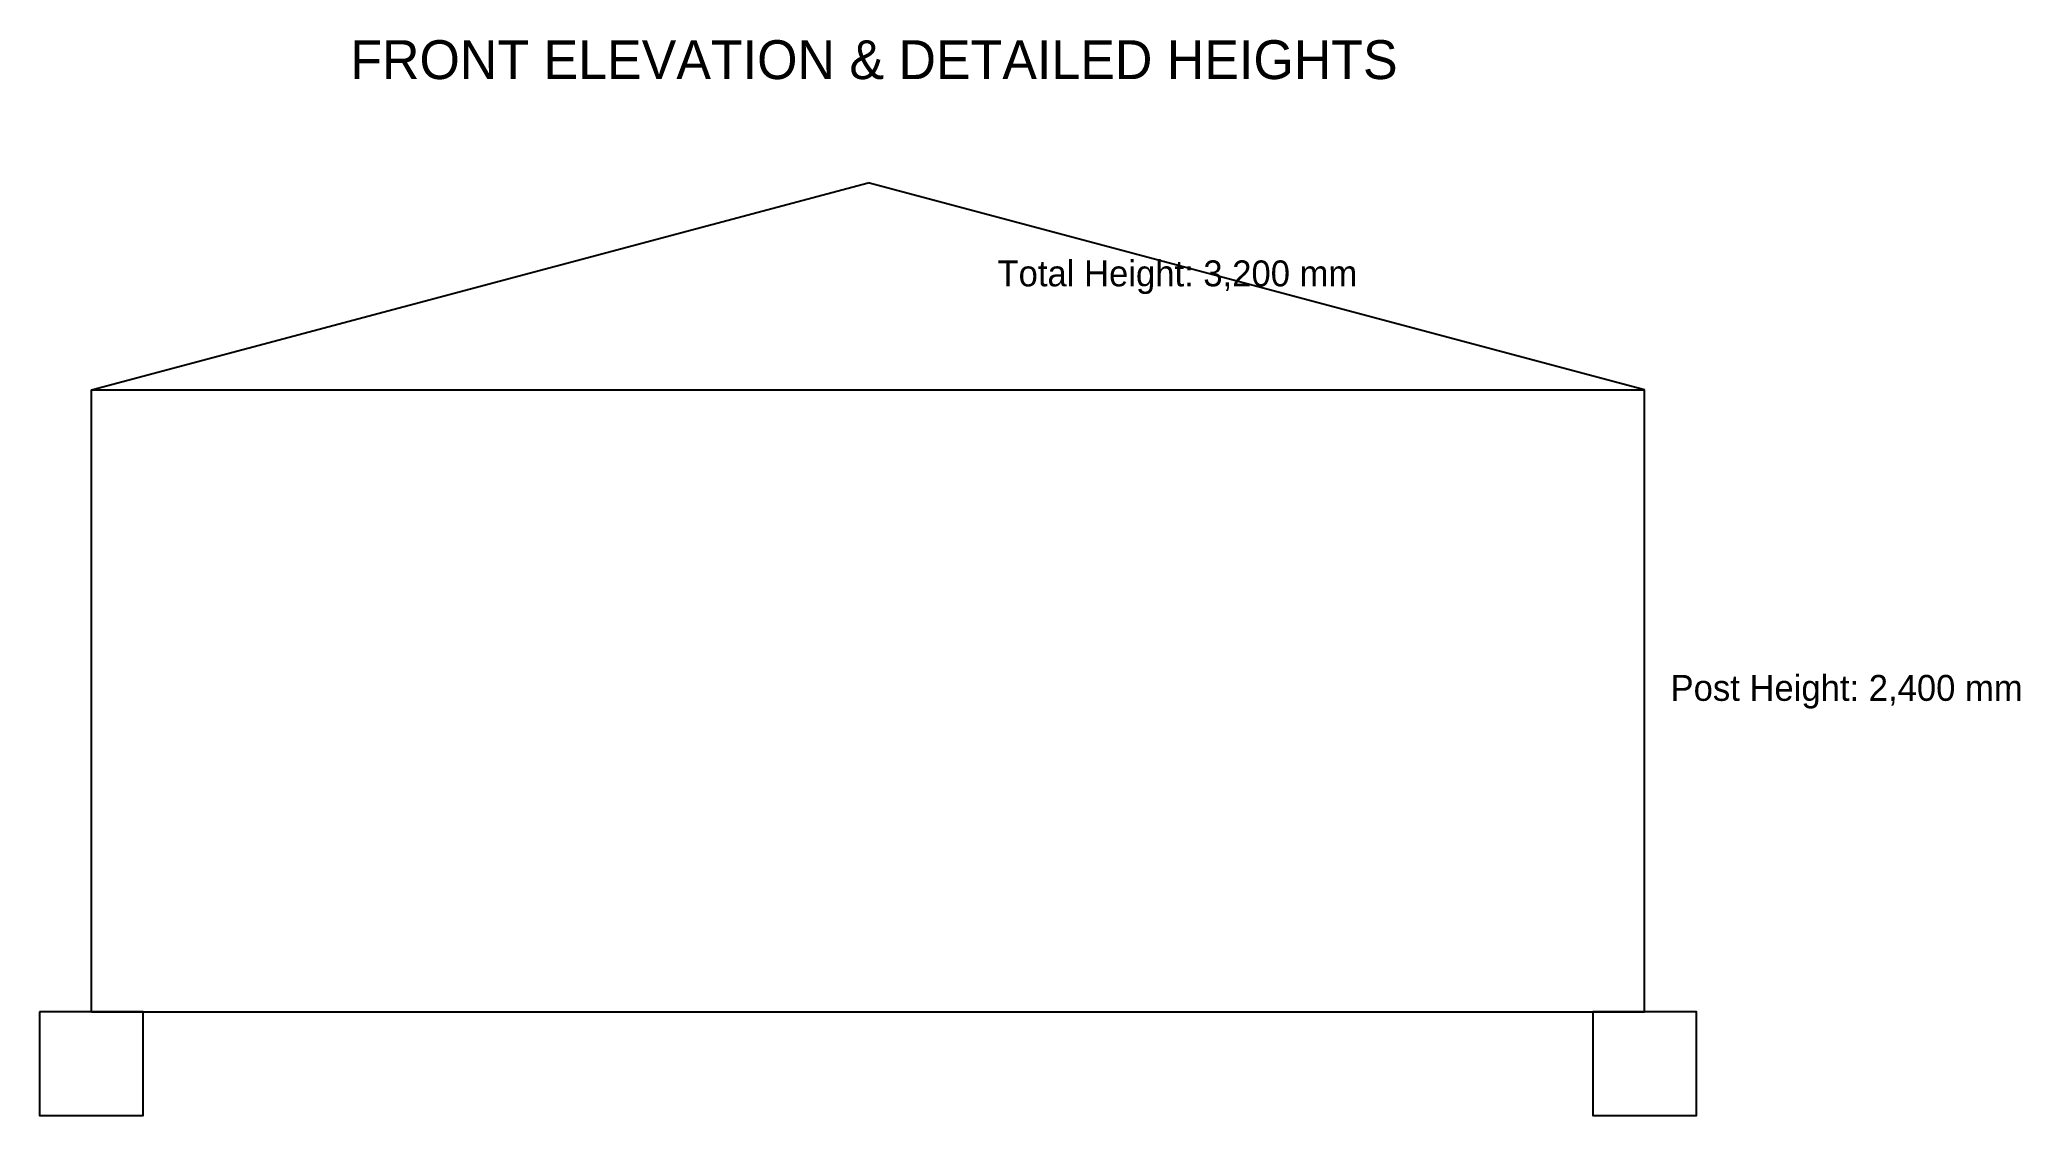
# Model space of a CAD drawing. Header units: metres. Extents: x -3200 to 4451, y -400 to 3752.
import ezdxf

# ---------------------------------------------------------------- set-up
doc = ezdxf.new("R2010")
doc.units = ezdxf.units.M

msp = doc.modelspace()

# ---------------------------------------------------------------- linework, layer by layer
at = {"color": 3}
for p in [(-3000, 2400), (3000, 2400)]:
    msp.add_line(p, (0, 3200), dxfattribs=at)
at = {"color": 1}
msp.add_line((-3000, 2400), (3000, 2400), dxfattribs=at)
at = {"color": 7}
msp.add_line((-3000, 0), (3000, 0), dxfattribs=at)
at = {"color": 2}
for points in [[(-3000, 0), (-3000, 2400)], [(3000, 0), (3000, 2400)]]:
    msp.add_lwpolyline(points, dxfattribs=at)
at = {"color": 8}
for points in [[(-3200, 0), (-3200, -400), (-2800, -400), (-2800, 0), (-3200, 0)], [(2800, 0), (2800, -400), (3200, -400), (3200, 0), (2800, 0)]]:
    msp.add_lwpolyline(points, dxfattribs=at)

# ---------------------------------------------------------------- texts
for s, height, p in [('FRONT ELEVATION & DETAILED HEIGHTS', 150, (-2000, 3600)), ('Total Height: 3,200 mm', 100, (500, 2800)), ('Post Height: 2,400 mm', 100, (3100, 1200))]:
    msp.add_text(s, height=height).set_placement(p)

doc.saveas('drawing.dxf')
